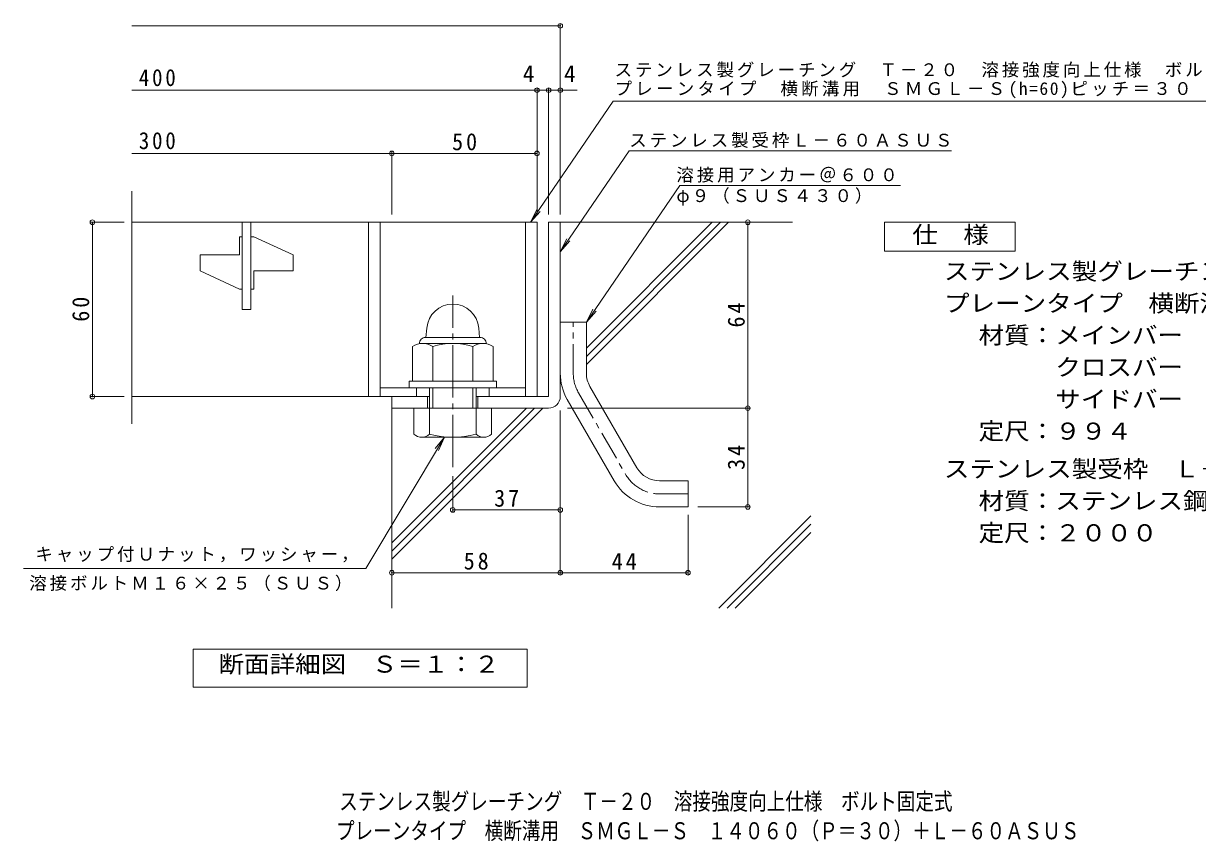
# Model space of a CAD drawing. Units: millimetres on the paper, enlarged 10 times, with parts at other scales. Extents: x -1357 to 1679, y -1388 to 1197.
# Drawn here: x -1357 to 665, y -1388 to 19 of the extents above; entities that cross this region are included whole.
import ezdxf
from ezdxf.enums import TextEntityAlignment as Align

# ---------------------------------------------------------------- set-up
doc = ezdxf.new("R2010")
doc.units = ezdxf.units.MM
doc.header["$LTSCALE"] = 10
doc.header["$PDMODE"] = 32
doc.header["$PDSIZE"] = 8
doc.linetypes.add('CHAIN1', pattern=[8, 5, -1, 1, -1])
doc.linetypes.add('CHAIN2', pattern=[12, 9, -1, 1, -1])
for name, color, linetype, lineweight in [('D-0', 2, 'Continuous', 9), ('D-1', 2, 'Continuous', 9), ('D-2', 3, 'Continuous', 9), ('D-4', 7, 'Continuous', 9), ('D-5', 7, 'Continuous', 9), ('D-6', 6, 'Continuous', 9), ('F-5_F-5ﾚｲﾔ', 2, 'Continuous', 9)]:
    doc.layers.add(name, color=color, linetype=linetype, lineweight=lineweight)
doc.layers.add('F-0_F-0ﾚｲﾔ', color=6, linetype='Continuous')
doc.styles.add('ＭＳ ゴシック', font='')
doc.styles.get('ＭＳ ゴシック').set_extended_font_data('MS Gothic')

msp = doc.modelspace()

# ---------------------------------------------------------------- linework, layer by layer
at = {"layer": 'D-0'}
for p, q in [((-662.5, -504.8), (-663.92, -521.05)), ((-572.84, -504.8), (-571.42, -521.05)), ((-570.67, -521.05), (-664.67, -521.05)), ((-686.92, -536.36), (-686.92, -596.23)), ((-669.6, -531.23), (-565.73, -531.23)), ((-652.29, -536.36), (-652.29, -596.23)), ((-583.04, -536.36), (-583.04, -596.23)), ((-548.42, -536.36), (-548.42, -596.23)), ((-657.67, -687.66), (-657.67, -607.73)), ((-652.25, -642.73), (-652.25, -607.73)), ((-583.08, -642.73), (-583.08, -607.73)), ((-577.67, -687.66), (-577.67, -607.73)), ((-550.79, -642.73), (-684.54, -642.73)), ((-684.54, -687.66), (-684.54, -642.73)), ((-550.79, -687.66), (-550.79, -642.73)), ((-564.23, -692.73), (-671.1, -692.73))]:
    msp.add_line(p, q, dxfattribs=at)
for centre, radius, start, end in [((-617.67, -508.73), 45, 5.00005, 174.99995), ((-664.67, -531.55), 10.5, 90, 180.92122), ((-570.67, -531.55), 10.5, 359.07878, 90), ((-669.6, -562.97), 31.74, 56.94844, 123.05156), ((-617.67, -650.49), 119.27, 73.12328, 106.87672), ((-565.73, -562.97), 31.74, 56.94844, 123.05156), ((-671.1, -672.38), 20.35, 228.67599, 311.32457), ((-617.67, -532.32), 160.41, 255.5598, 284.43997), ((-564.23, -672.38), 20.35, 228.67549, 311.32401)]:
    msp.add_arc(centre, radius, start, end, dxfattribs=at)
at = {"layer": 'D-1'}
for p, q in [((-452.67, -322.73), (-432.67, -322.73)), ((-452.67, -322.73), (-452.67, -622.73)), ((-432.67, -322.73), (-432.67, -622.73)), ((-432.67, -494.73), (-387.67, -494.73)), ((-432.67, -494.73), (-432.67, -582.66)), ((-387.67, -582.66), (-387.67, -494.73)), ((-692.67, -596.23), (-617.67, -596.23)), ((-692.67, -607.73), (-692.67, -596.23)), ((-617.67, -596.23), (-542.67, -596.23)), ((-542.67, -607.73), (-542.67, -596.23)), ((-381.63, -605.18), (-300.66, -745.25)), ((-722.67, -622.73), (-722.67, -642.73)), ((-657.67, -622.73), (-722.67, -622.73)), ((-680.17, -622.73), (-680.17, -607.73)), ((-661, -642.73), (-661, -622.73)), ((-452.67, -622.73), (-577.67, -622.73)), ((-574.33, -642.73), (-574.33, -622.73)), ((-555.17, -622.73), (-555.17, -607.73)), ((-452.67, -642.73), (-722.67, -642.73)), ((-420.59, -627.7), (-339.62, -767.77)), ((-261.7, -767.73), (-212.67, -767.73)), ((-212.67, -812.73), (-212.67, -767.73)), ((-212.67, -812.73), (-261.7, -812.73))]:
    msp.add_line(p, q, dxfattribs=at)
at = {"layer": 'D-1', "linetype": 'CHAIN2'}
msp.add_line((-617.67, -744.41), (-617.67, -448.73), dxfattribs=at)
at = {"layer": 'D-1', "linetype": 'CHAIN1'}
for p, q in [((-410.17, -582.66), (-410.17, -494.73)), ((-401.11, -616.44), (-320.14, -756.51)), ((-261.7, -790.23), (-212.67, -790.23))]:
    msp.add_line(p, q, dxfattribs=at)
at = {"layer": 'D-1'}
for centre, radius, start, end in [((-342.67, -582.66), 90, 180, 210.02951), ((-342.67, -582.66), 45, 180, 210.02946), ((-452.67, -622.73), 20, 270, 0), ((-261.7, -722.73), 45, 210.02954, 270), ((-261.7, -722.73), 90, 210.02951, 270)]:
    msp.add_arc(centre, radius, start, end, dxfattribs=at)
at = {"layer": 'D-1', "linetype": 'CHAIN1'}
for centre, start, end in [((-342.67, -582.66), 180, 210.02954), ((-261.7, -722.73), 210.0296, 270)]:
    msp.add_arc(centre, 67.5, start, end, dxfattribs=at)
at = {"layer": 'D-2'}
for p, q in [((-1170.33, -669.88), (-1170.33, -269.62)), ((-1170.33, -322.73), (-472.67, -322.73)), ((-980.17, -472.73), (-980.17, -322.73)), ((-965.17, -322.73), (-965.17, -472.73)), ((-762.67, -322.73), (-762.67, -622.73)), ((-742.67, -322.73), (-742.67, -622.73)), ((-492.67, -322.73), (-492.67, -622.73)), ((-472.67, -322.73), (-472.67, -622.73)), ((-980.17, -347.73), (-985.17, -347.73)), ((-985.17, -378.98), (-985.17, -347.73)), ((-960.17, -347.73), (-965.17, -347.73)), ((-960.17, -347.73), (-892.67, -378.98)), ((-985.17, -378.98), (-1052.67, -378.98)), ((-1052.67, -406.48), (-1052.67, -378.98)), ((-892.67, -406.48), (-892.67, -378.98)), ((-960.17, -406.48), (-960.17, -437.73)), ((-892.67, -406.48), (-960.17, -406.48)), ((-965.17, -437.73), (-960.17, -437.73)), ((-980.17, -472.73), (-965.17, -472.73)), ((-1170.33, -622.73), (-657.67, -622.73)), ((-742.67, -607.73), (-492.67, -607.73))]:
    msp.add_line(p, q, dxfattribs=at)
msp.add_lwpolyline([(-1052.67, -406.48), (-985.17, -437.73), (-980.17, -437.73)], dxfattribs=at)
at = {"layer": 'D-4'}
for p, q in [((-1170.33, 15.14), (-432.67, 15.14)), ((-432.67, -309.77), (-432.67, 18.14)), ((-1170.33, -95.55), (-472.67, -95.55)), ((-472.67, -309.77), (-472.67, -92.55)), ((-472.67, -95.55), (-457.67, -95.55)), ((-457.67, -95.55), (-403.3, -95.55)), ((-452.67, -309.77), (-452.67, -92.55)), ((-722.67, -309.77), (-722.67, -201.3)), ((-1170.33, -204.31), (-722.67, -204.31)), ((-722.67, -204.31), (-472.67, -204.31)), ((-1183.29, -322.73), (-1241.34, -322.73)), ((-1238.34, -622.73), (-1238.34, -322.73)), ((-109.65, -642.73), (-109.65, -322.73)), ((-1183.29, -622.73), (-1241.34, -622.73)), ((-432.67, -646.53), (-432.67, -928.81)), ((-420.16, -642.73), (-106.65, -642.73)), ((-109.65, -812.73), (-109.65, -642.73)), ((-617.67, -759.86), (-617.67, -820.72)), ((-617.67, -817.72), (-432.67, -817.72)), ((-212.67, -826.43), (-212.67, -928.81)), ((-195.53, -812.73), (-106.65, -812.73))]:
    msp.add_line(p, q, dxfattribs=at)
msp.add_lwpolyline([(-722.67, -925.81), (-432.67, -925.81), (-212.67, -925.81)], dxfattribs=at)
for p in [(-432.67, 15.14), (-472.67, -95.55), (-452.67, -95.55), (-432.67, -95.55), (-722.67, -204.31), (-472.67, -204.31), (-1238.34, -322.73), (-109.65, -322.73), (-1238.34, -622.73), (-109.65, -642.73), (-617.67, -817.72), (-432.67, -817.72), (-109.65, -812.73), (-722.67, -925.81), (-432.67, -925.81), (-212.67, -925.81)]:
    msp.add_point(p, dxfattribs=at)
at = {"layer": 'D-5'}
for p, q in [((-341.46, -114.48), (-483.78, -322.73)), ((-341.46, -114.48), (816.39, -114.48)), ((-313.81, -199.79), (241.09, -199.79)), ((-226.81, -259.38), (-387.67, -494.73)), ((-226.81, -259.38), (153.25, -259.38)), ((-483.78, -322.73), (-472.49, -300.42)), ((-483.78, -322.73), (-467.1, -304.1)), ((-432.67, -373.69), (-415.99, -355.07)), ((-387.67, -494.73), (-376.37, -472.42)), ((-387.67, -494.73), (-370.99, -476.1)), ((-767.3, -918.5), (-632.25, -692.73)), ((-632.25, -692.73), (-647.77, -712.32)), ((-632.25, -692.73), (-642.17, -715.67)), ((-767.3, -918.5), (-1356.95, -918.5))]:
    msp.add_line(p, q, dxfattribs=at)
msp.add_lwpolyline([(-313.81, -199.79), (-432.67, -373.69), (-421.37, -351.39)], dxfattribs=at)
msp.add_lwpolyline([(-1064.66, -1122.57), (-1064.66, -1057.57), (-489.66, -1057.57), (-489.66, -1122.57)], close=True, dxfattribs=at)
at = {"layer": 'D-6'}
for p, q in [((-432.67, -322.73), (-32.67, -322.73)), ((-387.67, -539.42), (-170.97, -322.73)), ((-387.67, -553.56), (-156.83, -322.73)), ((-387.67, -567.7), (-142.69, -322.73)), ((-722.67, -642.73), (-722.67, -986.71)), ((-722.67, -874.42), (-490.97, -642.73)), ((-722.67, -888.56), (-476.83, -642.73)), ((-722.67, -902.7), (-462.69, -642.73)), ((-159.45, -986.71), (-0.93, -828.2)), ((-145.31, -986.71), (-0.93, -842.34)), ((-131.17, -986.71), (-0.93, -856.48))]:
    msp.add_line(p, q, dxfattribs=at)
at = {"layer": 'F-5_F-5ﾚｲﾔ', "color": 7}
msp.add_lwpolyline([(125.9, -372.73), (125.9, -322.73), (350.9, -322.73), (350.9, -372.73)], close=True, dxfattribs=at)

# ---------------------------------------------------------------- texts
at = {"layer": 'D-4', "color": 2, "style": 'ＭＳ ゴシック'}
for p in [(-497.01, -90.55), (-426.06, -90.55)]:
    msp.add_text('4', height=29.33, dxfattribs=at).set_placement(p, align=Align.BOTTOM_LEFT)
at = {"layer": 'D-4', "color": 2, "char_height": 29.33, "attachment_point": 7, "style": 'ＭＳ ゴシック'}
for s, insert in [('\\T1.27;\\W0.9;400', (-1158.31, -88.98)), ('\\T1.27;\\W0.9;300', (-1158.31, -197.45)), ('\\T1.27;\\W0.95;50', (-618.92, -199.31)), ('\\T1.27;\\W0.95;37', (-546.42, -812.72)), ('\\T1.27;\\W0.95;58', (-598.92, -920.81)), ('\\T1.27;\\W0.95;44', (-343.92, -920.81))]:
    msp.add_mtext(s, dxfattribs=dict(at, insert=insert))
at = {"layer": 'D-4', "color": 2, "char_height": 29.33, "attachment_point": 7, "rotation": 90, "style": 'ＭＳ ゴシック'}
for s, insert in [('\\T1.27;\\W0.95;60', (-1243.34, -493.98)), ('\\T1.27;\\W0.95;64', (-114.65, -503.98)), ('\\T1.27;\\W0.95;34', (-114.65, -748.98))]:
    msp.add_mtext(s, dxfattribs=dict(at, insert=insert))
at = {"layer": 'D-5', "color": 2, "style": 'ＭＳ ゴシック', "width": 1.1}
msp.add_text('断面詳細図\u3000Ｓ＝１：２', height=29.33, dxfattribs=at).set_placement((-1021.23, -1106.6), align=Align.BOTTOM_LEFT)
at = {"layer": 'D-5', "char_height": 21.99, "attachment_point": 7, "style": 'ＭＳ ゴシック'}
for s, insert in [('\\T1.17;ステンレス製グレーチング\u3000Ｔ－２０\u3000溶接強度向上仕様\u3000ボルト固定式', (-339.05, -74.09)), ('\\T1.19;プレーンタイプ\u3000横断溝用\u3000ＳＭＧＬ－Ｓ(h=60)ピッチ＝３０', (-339.05, -109.67)), ('\\T1.17;ステンレス製受枠Ｌ－６０ＡＳＵＳ', (-313.81, -195.04)), ('\\T1.17;溶接用アンカー＠６００', (-232.62, -254.72)), ('\\T1.17;φ９（ＳＵＳ４３０）', (-232.62, -294.04)), ('\\T1.17;キャップ付Ｕナット，ワッシャー，', (-1336.34, -908.11)), ('\\T1.17;溶接ボルトＭ１６×２５（ＳＵＳ）', (-1346.93, -957.6))]:
    msp.add_mtext(s, dxfattribs=dict(at, insert=insert))
at = {"layer": 'F-0_F-0ﾚｲﾔ', "style": 'ＭＳ ゴシック', "width": 0.8}
msp.add_text('プレーンタイプ\u3000横断溝用\u3000ＳＭＧＬ－Ｓ\u3000１４０６０（Ｐ＝３０）＋Ｌ－６０ＡＳＵＳ', height=29.33, dxfattribs=at).set_placement((-818.86, -1393.27), align=Align.BOTTOM_LEFT)
at = {"layer": 'F-5_F-5ﾚｲﾔ', "style": 'ＭＳ ゴシック', "width": 1.1}
for s, p in [('仕\u3000様', (173.4, -367.73)), ('ステンレス製グレーチング\u3000Ｔ－２０\u3000溶接強度向上仕様\u3000ボルト固定式', (227.99, -430.65)), ('プレーンタイプ\u3000横断溝用\u3000ＳＭＧＬ－Ｓ\u3000１４０６０（Ｐ＝３０）', (227.99, -485.65)), ('材質：メインバー\u3000ＦＢ４×６０（ＳＵＳ３０４）', (287.7, -540.65)), ('\u3000\u3000\u3000クロスバー\u3000ＦＢ３×３０（ＳＵＳ３０４）', (287.7, -595.65)), ('\u3000\u3000\u3000サイドバー\u3000ＦＢ４×６０（ＳＵＳ３０４）', (287.7, -650.65)), ('定尺：９９４', (287.7, -705.65)), ('ステンレス製受枠\u3000Ｌ－６０ＡＳＵＳ', (227.99, -770.65)), ('材質：ステンレス鋼板ｔ＝４．０（ＳＵＳ３０４）', (287.7, -825.65)), ('定尺：２０００', (287.7, -880.65))]:
    msp.add_text(s, height=29.33, dxfattribs=at).set_placement(p, align=Align.BOTTOM_LEFT)
at = {"layer": 'F-5_F-5ﾚｲﾔ', "color": 6, "style": 'ＭＳ ゴシック', "width": 0.8}
msp.add_text('ステンレス製グレーチング\u3000Ｔ－２０\u3000溶接強度向上仕様\u3000ボルト固定式', height=29.33, dxfattribs=at).set_placement((-813.28, -1342.72), align=Align.BOTTOM_LEFT)

doc.saveas('drawing.dxf')
